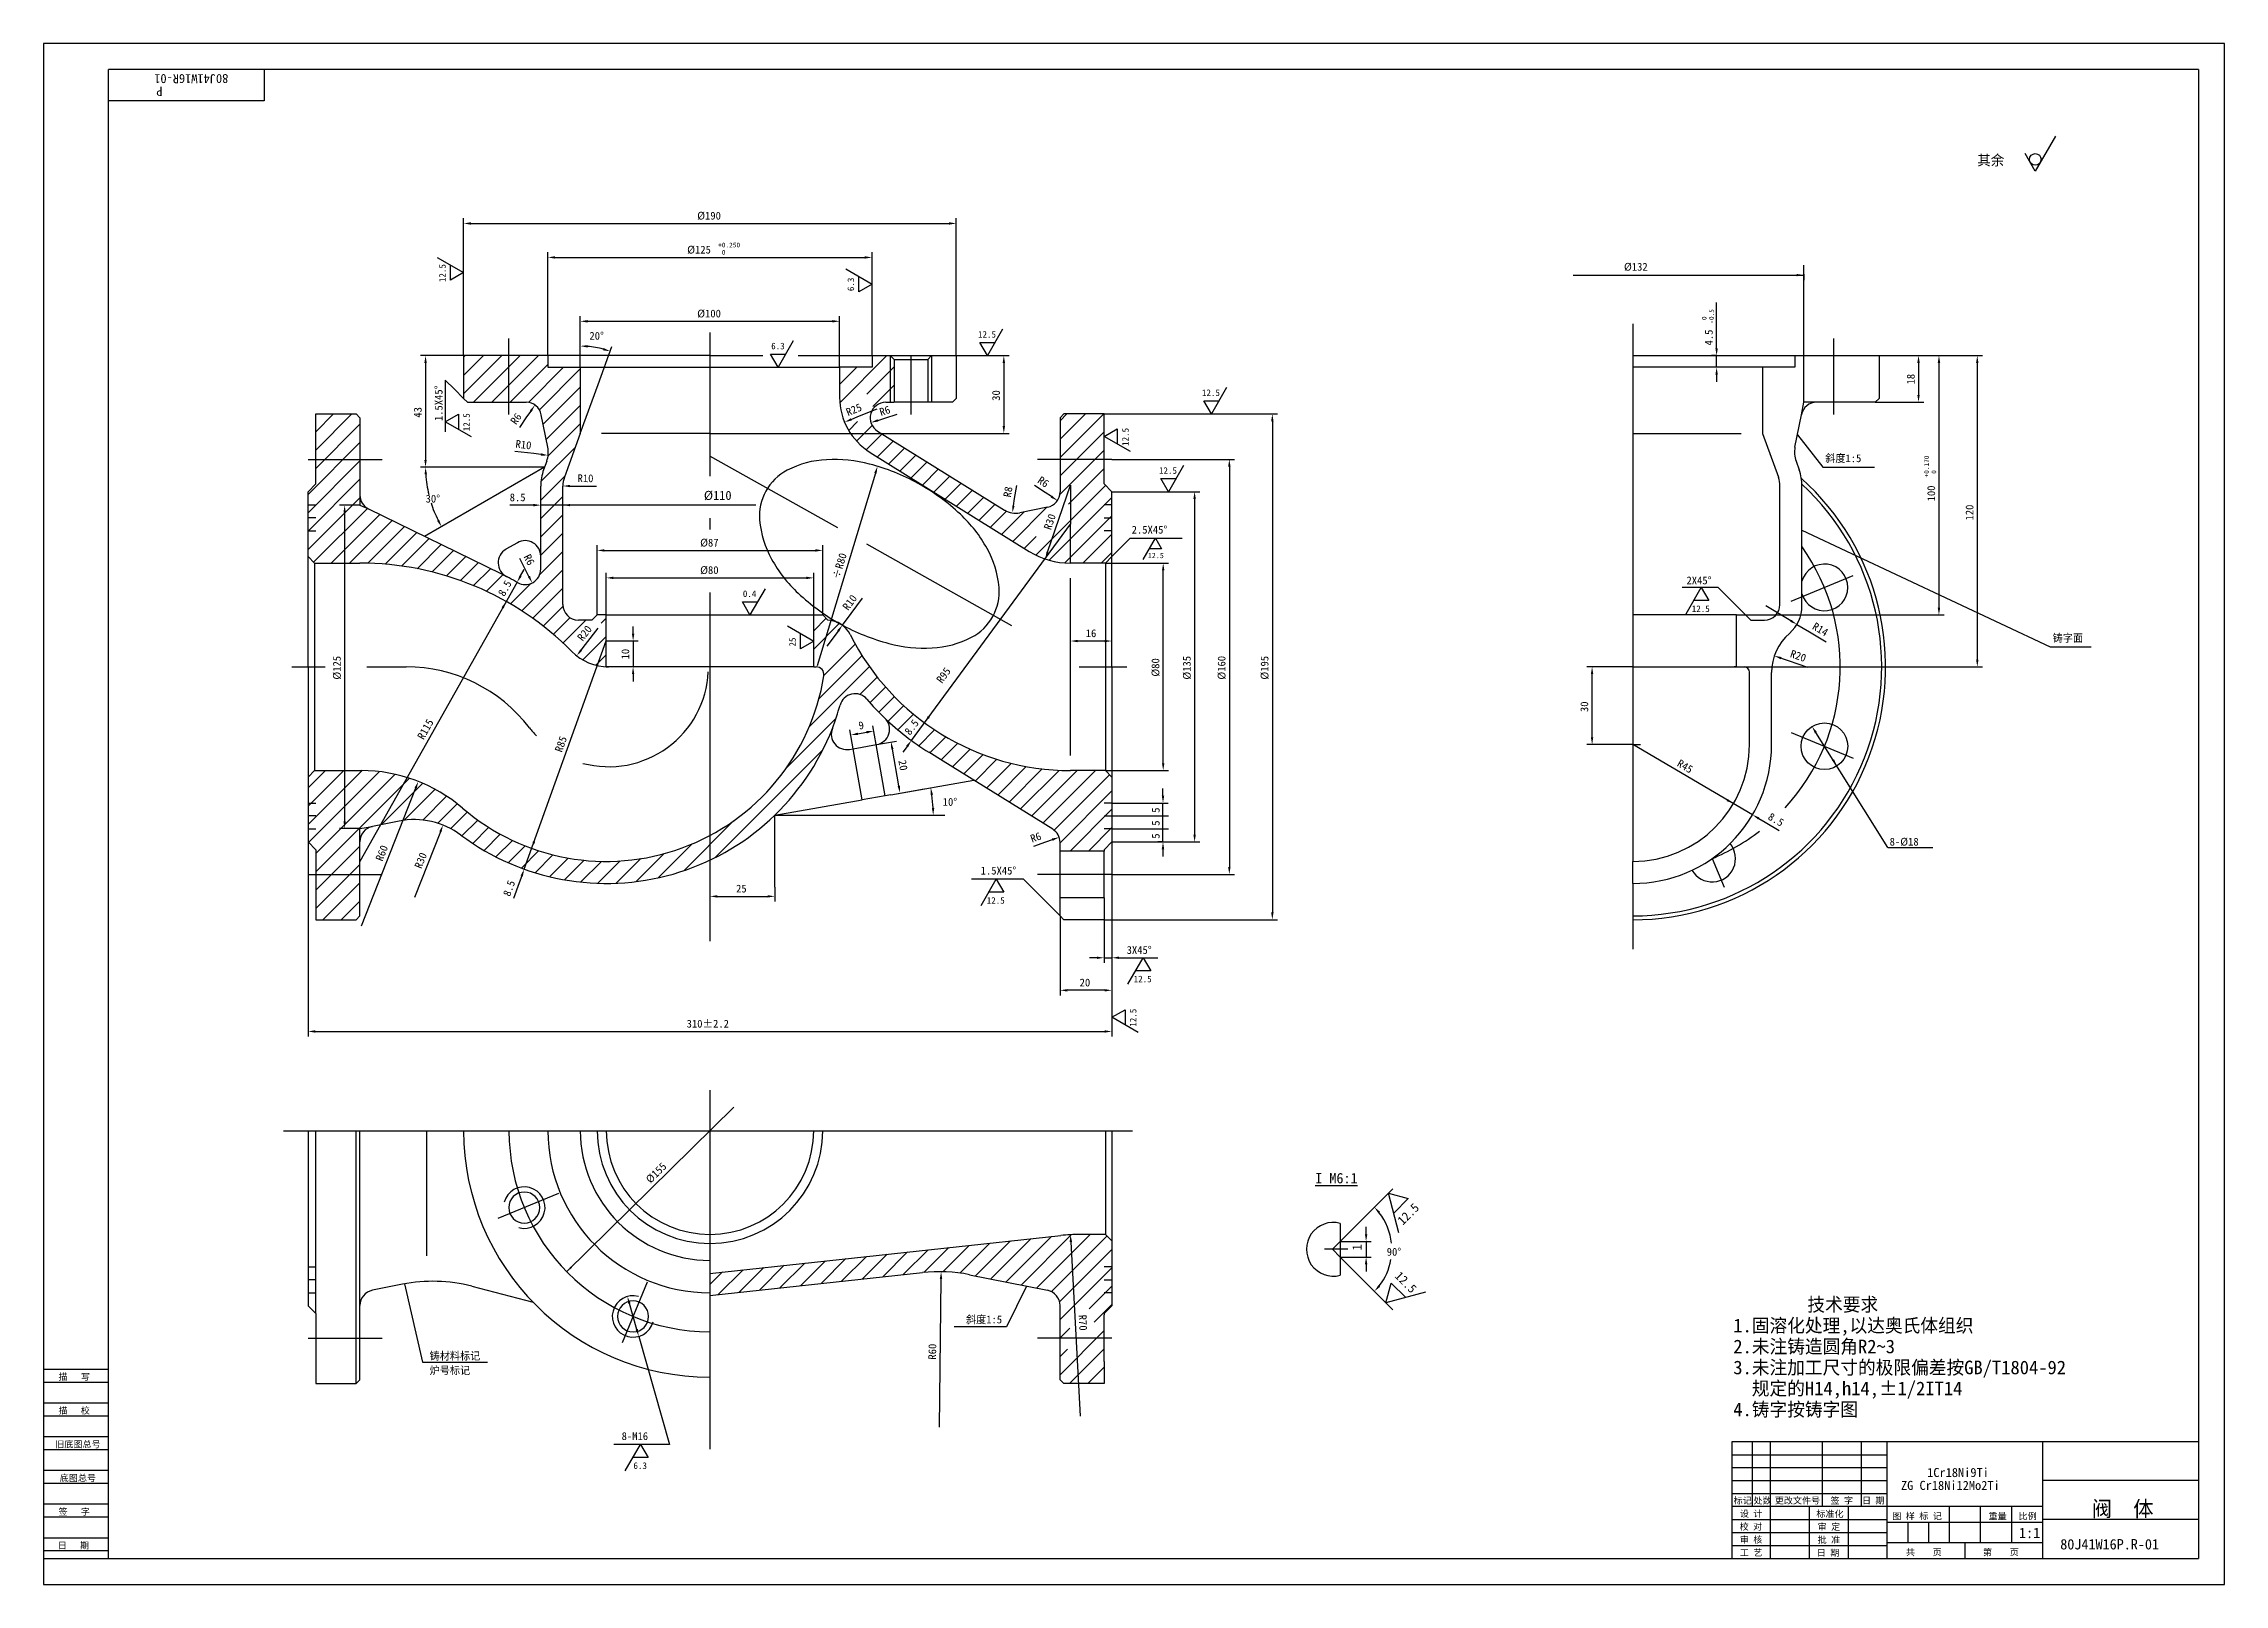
# Model space of a CAD drawing. Header units: metres. Extents: x 0 to 841, y 0 to 594.
import ezdxf

# ---------------------------------------------------------------- set-up
doc = ezdxf.new("R2010")
doc.units = ezdxf.units.M
for name, color, linetype in [('C', 6, 'Continuous'), ('D', 1, 'Continuous'), ('FL', 5, 'Continuous'), ('HA', 5, 'Continuous'), ('T', 7, 'Continuous'), ('TL', 4, 'Continuous')]:
    doc.layers.add(name, color=color, linetype=linetype)

# ---------------------------------------------------------------- blocks, each defined once
blk = doc.blocks.new('TUKUN1')
at = {"layer": 'FL'}
for p, q in [((0, 594), (0, 0)), ((841, 594), (0, 594)), ((841, 0), (841, 594)), ((0, 78), (25, 78)), ((0, 70), (25, 70)), ((0, 65), (25, 65)), ((0, 57), (25, 57)), ((0, 52), (25, 52)), ((659, 30), (659, 55)), ((666, 10), (666, 55)), ((686, 30), (686, 55)), ((701, 30), (701, 55)), ((0, 44), (25, 44)), ((651, 50), (711, 50)), ((651, 45), (711, 45)), ((0, 39), (25, 39)), ((651, 40), (711, 40)), ((651, 35), (711, 35)), ((0, 31), (25, 31)), ((0, 26), (25, 26)), ((696, 10), (696, 30)), ((0, 18), (25, 18)), ((651, 25), (711, 25)), ((651, 20), (711, 20)), ((0, 13), (25, 13)), ((651, 15), (711, 15)), ((0, 0), (841, 0))]:
    blk.add_line(p, q, dxfattribs=at)
at = {"layer": 'TL'}
for p, q in [((25, 10), (25, 584)), ((831, 584), (25, 584)), ((85, 584), (85, 572)), ((831, 584), (831, 10)), ((85, 572), (25, 572)), ((0, 83), (25, 83)), ((651, 55), (651, 10)), ((831, 55), (651, 55)), ((711, 10), (711, 55)), ((771, 10), (771, 55)), ((831, 40), (771, 40)), ((771, 30), (651, 30)), ((681, 10), (681, 30)), ((735, 16), (735, 30)), ((747, 16), (747, 30)), ((759, 16), (759, 30)), ((711, 24), (771, 24)), ((719, 16), (719, 24)), ((727, 16), (727, 24)), ((831, 25), (771, 25)), ((0, 10), (831, 10)), ((771, 16), (711, 16)), ((741, 10), (741, 16))]:
    blk.add_line(p, q, dxfattribs=at)
at = {"layer": 'T'}
for s, p in [('描   写', (5.74, 78.76)), ('描   校', (5.74, 65.76)), ('旧底图总号', (4.49, 52.76)), ('底图总号', (6.22, 39.76)), ('标记', (651.75, 31.07)), ('处数', (659.38, 31.07)), ('更改文件号', (667.61, 31.07)), ('签 字', (689.1, 31.07)), ('日 期', (701.23, 31.07)), ('签   字', (5.74, 26.76)), ('设 计', (654.14, 25.99)), ('标准化', (683.65, 25.93)), ('图 样 标 记', (712.95, 25.04)), ('重量', (750.03, 25.04)), ('比例', (761.64, 25.04)), ('校 对', (654.05, 20.99)), ('审 核', (654.14, 15.99)), ('批 准', (684.13, 15.93)), ('审 定', (684.13, 20.93)), ('日   期', (5.45, 13.76)), ('工 艺', (654.14, 10.99)), ('日 期', (683.84, 10.93)), ('共    页', (718.18, 11.13)), ('第    页', (747.9, 11.13))]:
    blk.add_text(s, height=2.5, dxfattribs=at).set_placement(p)

msp = doc.modelspace()

# ---------------------------------------------------------------- linework, layer by layer
for p, q in [((161.97, 458.96), (176.75, 473.73)), ((161.97, 466.03), (169.68, 473.73)), ((161.97, 473.1), (162.61, 473.73)), ((165.82, 455.73), (183.82, 473.73)), ((172.89, 455.73), (190.89, 473.73)), ((307.06, 455.55), (325.24, 473.73)), ((179.96, 455.73), (194.47, 470.24)), ((186.96, 455.66), (200.53, 469.23)), ((191.19, 452.82), (206.97, 468.6)), ((306.97, 462.53), (313.67, 469.23)), ((317.48, 458.9), (327.97, 469.39)), ((192.67, 447.23), (206.97, 461.53)), ((193.85, 441.34), (206.97, 454.46)), ((319.76, 454.11), (327.97, 462.32)), ((104.97, 437.31), (118.89, 451.23)), ((104.97, 444.38), (111.82, 451.23)), ((104.97, 430.24), (121.97, 447.24)), ((194.51, 434.93), (206.97, 447.39)), ((310.49, 444.84), (313.92, 448.27)), ((313.5, 440.78), (319.54, 446.82)), ((391.97, 434.4), (408.81, 451.23)), ((391.97, 441.47), (401.74, 451.23)), ((391.97, 448.54), (394.66, 451.23)), ((101.97, 420.17), (121.97, 440.17)), ((191.8, 425.15), (205.01, 438.36)), ((317.23, 437.44), (323.35, 443.56)), ((321.54, 434.68), (327.71, 440.85)), ((325.9, 431.97), (332.07, 438.14)), ((391.97, 427.33), (408.97, 444.33)), ((101.97, 413.1), (121.97, 433.1)), ((330.26, 429.26), (336.43, 435.43)), ((334.62, 426.55), (340.79, 432.72)), ((338.98, 423.83), (345.15, 430.01)), ((391.89, 420.17), (408.97, 437.25)), ((395.18, 416.39), (408.97, 430.18)), ((101.97, 406.03), (121.97, 426.03)), ((191.72, 417.99), (200.97, 427.24)), ((343.34, 421.12), (349.51, 427.3)), ((347.7, 418.41), (353.87, 424.59)), ((352.06, 415.7), (358.24, 421.87)), ((382.69, 396.83), (409.53, 423.67)), ((101.97, 398.96), (122.05, 419.03)), ((104.14, 394.06), (124.9, 414.82)), ((110.89, 393.73), (129.64, 412.48)), ((191.72, 410.92), (200.22, 419.42)), ((191.72, 403.85), (200.22, 412.35)), ((356.42, 412.99), (362.6, 419.16)), ((360.78, 410.28), (366.96, 416.45)), ((365.14, 407.57), (371.35, 413.77)), ((369.51, 404.86), (378.1, 413.46)), ((373.87, 402.15), (386.94, 415.23)), ((387.8, 394.87), (411.97, 419.04)), ((117.96, 393.73), (134.39, 410.16)), ((124.99, 393.69), (139.13, 407.83)), ((131.69, 393.32), (143.88, 405.51)), ((191.72, 396.78), (200.22, 405.28)), ((378.23, 399.44), (382.82, 404.03)), ((393.81, 393.81), (411.97, 411.97)), ((400.8, 393.73), (411.97, 404.9)), ((138.05, 392.6), (148.63, 403.19)), ((144.1, 391.58), (153.37, 400.86)), ((149.88, 390.3), (158.12, 398.54)), ((155.42, 388.76), (162.87, 396.21)), ((191.33, 389.32), (200.22, 398.21)), ((407.88, 393.73), (411.97, 397.83)), ((160.73, 387), (167.62, 393.89)), ((165.84, 385.04), (172.36, 391.57)), ((170.75, 382.88), (177.11, 389.24)), ((184.4, 375.31), (200.22, 391.14)), ((180.02, 378.01), (187.86, 385.85)), ((188.61, 372.46), (200.22, 384.07)), ((192.66, 369.44), (200.26, 377.04)), ((196.56, 366.26), (202.98, 372.68)), ((200.3, 362.93), (209.1, 371.73)), ((215, 370.56), (216.97, 372.53)), ((296.97, 367.68), (301.75, 372.46)), ((296.97, 360.61), (306.87, 370.51)), ((207.91, 356.4), (216.97, 365.46)), ((300.92, 350.41), (312.99, 362.49)), ((212.93, 354.36), (216.97, 358.39)), ((295.25, 330.6), (318.46, 353.81)), ((298.99, 341.41), (315.62, 358.05)), ((314.79, 343.07), (321.48, 349.77)), ((318.68, 339.89), (324.7, 345.92)), ((322.1, 336.24), (328.11, 342.25)), ((325.69, 332.76), (331.7, 338.77)), ((286.37, 314.65), (305.57, 333.85)), ((329.44, 329.44), (335.48, 335.48)), ((337.48, 323.34), (343.61, 329.47)), ((259, 280.21), (300.49, 321.71)), ((341.77, 320.56), (347.97, 326.75)), ((346.13, 317.85), (352.53, 324.25)), ((350.49, 315.14), (357.31, 321.96)), ((354.86, 312.43), (362.32, 319.89)), ((101.97, 292.89), (122.81, 313.73)), ((101.97, 299.96), (115.74, 313.73)), ((101.97, 307.03), (108.67, 313.73)), ((102.18, 286.03), (129.48, 313.33)), ((104.97, 281.75), (135.53, 312.3)), ((359.22, 309.72), (367.57, 318.08)), ((363.58, 307.01), (373.1, 316.53)), ((367.94, 304.3), (378.92, 315.28)), ((372.3, 301.59), (385.07, 314.36)), ((376.66, 298.88), (391.61, 313.83)), ((381.02, 296.17), (398.59, 313.73)), ((385.38, 293.46), (405.66, 313.73)), ((389.72, 290.72), (411.1, 312.1)), ((104.97, 274.68), (141.08, 310.78)), ((130.26, 292.89), (146.21, 308.85)), ((139.02, 294.58), (150.98, 306.54)), ((146.18, 294.67), (155.41, 303.9)), ((391.97, 285.9), (411.97, 305.9)), ((152.03, 293.45), (159.52, 300.95)), ((157.01, 291.36), (163.39, 297.74)), ((161.32, 288.6), (167.4, 294.68)), ((395.87, 282.73), (411.97, 298.83)), ((165.48, 285.69), (171.63, 291.84)), ((169.84, 282.98), (176.08, 289.22)), ((174.41, 280.48), (180.76, 286.83)), ((246.85, 275.14), (266.05, 294.34)), ((402.94, 282.73), (411.97, 291.76)), ((104.97, 267.6), (121.97, 284.6)), ((179.2, 278.2), (185.7, 284.69)), ((184.23, 276.15), (190.9, 282.83)), ((189.51, 274.36), (196.41, 281.26)), ((195.06, 272.84), (202.24, 280.02)), ((200.91, 271.62), (208.45, 279.16)), ((207.11, 270.75), (215.11, 278.75)), ((213.72, 270.29), (222.33, 278.9)), ((220.81, 270.31), (230.29, 279.78)), ((228.52, 270.95), (239.29, 281.72)), ((237.06, 272.42), (250.1, 285.46)), ((104.97, 260.53), (121.97, 277.53)), ((107.74, 256.23), (121.97, 270.46)), ((114.81, 256.23), (121.97, 263.39)), ((377.03, 115.4), (396.46, 134.83)), ((382.92, 114.22), (403.61, 134.91)), ((307.76, 116.84), (317.34, 126.43)), ((315.69, 117.7), (325.27, 127.28)), ((323.61, 118.55), (333.2, 128.14)), ((331.54, 119.41), (341.12, 128.99)), ((339.46, 120.26), (349.05, 129.85)), ((346.8, 120.53), (356.98, 130.7)), ((353.36, 120.01), (364.9, 131.56)), ((359.35, 118.93), (372.83, 132.41)), ((365.24, 117.76), (380.76, 133.27)), ((371.14, 116.58), (388.68, 134.12)), ((388.64, 112.87), (410.08, 134.3)), ((391.79, 108.95), (411.97, 129.13)), ((256.97, 115.55), (261.86, 120.44)), ((260.2, 111.71), (269.79, 121.29)), ((268.13, 112.56), (277.71, 122.15)), ((276.05, 113.42), (285.64, 123)), ((283.98, 114.28), (293.56, 123.86)), ((291.91, 115.13), (301.49, 124.71)), ((299.83, 115.99), (309.42, 125.57)), ((391.97, 102.06), (411.97, 122.06)), ((403.25, 106.27), (411.97, 114.99)), ((405.2, 101.15), (411.97, 107.91)), ((391.97, 94.99), (395.71, 98.72)), ((391.97, 80.84), (408.97, 97.84)), ((391.97, 87.91), (394.8, 90.74)), ((395.61, 77.41), (408.97, 90.77)), ((402.68, 77.41), (408.97, 83.7))]:
    msp.add_line(p, q)
at = {"layer": 'C'}
for p, q in [((179.47, 450.97), (179.47, 480.31)), ((256.97, 482.59), (256.97, 465.92)), ((612.86, 485.91), (612.86, 278.73)), ((690.36, 450.97), (690.36, 480.31)), ((334.47, 473.73), (334.47, 450.97)), ((256.97, 465.92), (256.97, 455.2)), ((256.97, 455.2), (256.97, 427.28)), ((101.97, 433.73), (130.62, 433.73)), ((306.25, 407.32), (256.97, 435)), ((411.97, 433.73), (383.32, 433.73)), ((101.97, 416.23), (104.97, 416.23)), ((411.97, 416.23), (408.97, 416.23)), ((104.97, 411.23), (101.97, 411.23)), ((101.97, 406.23), (104.97, 406.23)), ((256.97, 411.08), (256.97, 406.72)), ((408.97, 411.23), (411.97, 411.23)), ((411.97, 406.23), (408.97, 406.23)), ((373.4, 369.59), (317.53, 400.98)), ((673.9, 379.02), (697.85, 388.94)), ((256.97, 382.44), (256.97, 248.01)), ((95.66, 353.73), (108.55, 353.73)), ((124.59, 353.73), (139.77, 353.73)), ((399.34, 353.73), (417.74, 353.73)), ((673.9, 328.45), (697.85, 318.53)), ((101.97, 301.23), (104.97, 301.23)), ((104.97, 296.23), (101.97, 296.23)), ((411.97, 301.23), (408.97, 301.23)), ((408.97, 296.23), (411.97, 296.23)), ((101.97, 291.23), (104.97, 291.23)), ((411.97, 291.23), (408.97, 291.23)), ((612.86, 270.23), (612.86, 278.73)), ((643.46, 279.85), (648.06, 268.74)), ((101.97, 273.73), (130.62, 273.73)), ((411.97, 273.73), (383.32, 273.73)), ((612.86, 270.23), (612.86, 244.89)), ((256.97, 190.47), (256.97, 119.91)), ((92.51, 174.91), (256.97, 174.91)), ((256.97, 174.91), (419.92, 174.91)), ((198.55, 150.71), (175.21, 141.04)), ((101.97, 122.41), (104.97, 122.41)), ((256.97, 119.91), (256.97, 111.36)), ((411.97, 122.41), (408.97, 122.41)), ((104.97, 117.41), (101.97, 117.41)), ((101.97, 112.41), (104.97, 112.41)), ((232.77, 116.49), (223.1, 93.15)), ((256.97, 111.36), (256.97, 52.07)), ((408.97, 117.41), (411.97, 117.41)), ((411.97, 112.41), (408.97, 112.41)), ((101.97, 94.91), (130.62, 94.91)), ((411.97, 94.91), (383.32, 94.91))]:
    msp.add_line(p, q, dxfattribs=at)
msp.add_lwpolyline([(307.29, 370.21, 0.06), (326.01, 362.75, 0.08), (342.63, 361.04, 0.11), (357.81, 365.13, 0.15), (366.04, 373.13, 0.15), (368.44, 384.35, 0.11), (363.83, 399.38, 0.08), (353.55, 412.55, 0.06), (337.28, 424.43, 0.06), (318.56, 431.9, 0.08), (301.95, 433.6, 0.11), (286.76, 429.51, 0.15), (278.53, 421.52, 0.15), (276.13, 410.3, 0.11), (280.75, 395.26, 0.08), (291.02, 382.1, 0.06)], format="xyb", close=True, dxfattribs=at)
msp.add_lwpolyline([(503.01, 129.18), (494.01, 129.18)], dxfattribs=at)
for centre, radius, start, end in [((612.86, 353.73), 80, 317.22, 35.35), ((139.77, 293.73), 60, 37.53, 90), ((217.89, 353.73), 38.5, 255.1, 357.17), ((217.89, 353.73), 38.5, 217.53, 223.66), ((612.86, 353.73), 80, 292.4, 307.69), ((256.97, 174.91), 77.5, 180, 270)]:
    msp.add_arc(centre, radius, start, end, dxfattribs=at)
at = {"layer": 'D'}
for p, q in [((775.87, 558.38), (768.07, 544.86)), ((768.07, 544.86), (764.16, 551.62)), ((161.97, 473.73), (161.97, 526.67)), ((164.77, 524.67), (349.17, 524.67)), ((351.97, 473.73), (351.97, 526.67)), ((194.47, 473.73), (194.47, 513.57)), ((319.47, 473.73), (319.47, 513.57)), ((151.83, 511.57), (161.97, 505.72)), ((156.9, 502.79), (156.9, 508.64)), ((161.97, 505.72), (156.9, 502.79)), ((197.27, 511.57), (316.67, 511.57)), ((309.33, 507.12), (319.47, 501.27)), ((589.88, 504.76), (678.86, 504.76)), ((678.86, 455.73), (678.86, 508.62)), ((678.86, 505.07), (678.86, 502.76)), ((314.4, 498.34), (314.4, 504.19)), ((319.47, 501.27), (314.4, 498.34)), ((206.97, 469.23), (206.97, 488.95)), ((306.97, 469.23), (306.97, 488.95)), ((645.18, 485.71), (645.18, 494.16)), ((206.97, 469.23), (206.97, 479.41)), ((209.77, 486.95), (304.17, 486.95)), ((289.12, 479.37), (283.27, 469.23)), ((369.84, 483.87), (363.99, 473.73)), ((645.18, 479.33), (645.18, 485.71)), ((161.97, 473.73), (145.29, 473.73)), ((213.81, 462.53), (219.17, 477.26)), ((283.27, 469.23), (280.34, 474.3)), ((280.34, 474.3), (286.2, 474.3)), ((351.97, 473.73), (372.3, 473.73)), ((363.99, 473.73), (361.06, 478.8)), ((361.06, 478.8), (366.92, 478.8)), ((645.18, 473.73), (643.18, 473.73)), ((645.18, 476.53), (645.18, 479.33)), ((645.18, 469.23), (645.18, 473.73)), ((707.86, 473.73), (725.05, 473.73)), ((725.05, 473.73), (732.93, 473.73)), ((732.93, 473.73), (747.71, 473.73)), ((147.29, 470.93), (147.29, 433.53)), ((158.43, 460.77), (154.9, 464.3)), ((154.9, 464.3), (154.9, 444.3)), ((370.3, 470.93), (370.3, 446.53)), ((645.18, 469.23), (643.18, 469.23)), ((645.18, 466.43), (645.18, 463.63)), ((723.05, 470.93), (723.05, 458.53)), ((730.93, 470.93), (730.93, 376.53)), ((745.71, 470.93), (745.71, 356.53)), ((161.97, 457.23), (158.43, 460.77)), ((206.97, 443.73), (213.81, 462.53)), ((450.35, 451.23), (447.42, 456.3)), ((447.42, 456.3), (453.28, 456.3)), ((456.2, 461.37), (450.35, 451.23)), ((677.89, 450.91), (678.86, 455.73)), ((683.77, 455.73), (678.86, 455.73)), ((706.36, 455.73), (725.05, 455.73)), ((154.9, 448.21), (159.97, 451.14)), ((165.04, 442.36), (154.9, 448.21)), ((159.97, 451.14), (159.97, 445.28)), ((186.28, 450.06), (183.46, 445.99)), ((187.87, 452.36), (186.28, 450.06)), ((311.46, 449.13), (314.05, 450.2)), ((314.05, 450.2), (321.39, 453.24)), ((321.74, 448.75), (324.4, 449.61)), ((324.4, 449.61), (329.11, 451.13)), ((408.97, 451.23), (475.85, 451.23)), ((473.85, 448.43), (473.85, 259.03)), ((298.77, 443.73), (372.3, 443.73)), ((408.97, 442.56), (414.04, 445.48)), ((419.11, 436.7), (408.97, 442.56)), ((414.04, 445.48), (414.04, 439.63)), ((676.35, 443.18), (686.08, 430.7)), ((193.19, 430.73), (145.29, 430.73)), ((189, 435.93), (181.67, 436.79)), ((191.78, 435.6), (189, 435.93)), ((411.97, 433.73), (459.27, 433.73)), ((439.62, 431.37), (433.77, 421.23)), ((457.27, 430.93), (457.27, 276.53)), ((686.08, 430.7), (706.08, 430.7)), ((121.97, 421.15), (121.97, 416.05)), ((203.02, 423.44), (205.82, 423.44)), ((205.82, 423.44), (213.2, 423.42)), ((320.78, 428.37), (298.36, 354.06)), ((374.46, 418.6), (375.29, 423.62)), ((386.3, 420.93), (382.18, 423.67)), ((388.63, 419.38), (386.3, 420.93)), ((387.19, 397.99), (395.97, 423.73)), ((395.97, 423.73), (395.97, 408.73)), ((411.97, 421.23), (445.87, 421.23)), ((433.77, 421.23), (430.84, 426.3)), ((430.84, 426.3), (436.7, 426.3)), ((121.97, 416.05), (114.09, 416.05)), ((116.09, 413.25), (116.09, 294.21)), ((121.97, 416.05), (125.33, 414.59)), ((186.12, 416.08), (179.74, 416.08)), ((188.92, 416.08), (186.12, 416.08)), ((274.64, 416.08), (191.72, 416.08)), ((374, 415.84), (374.46, 418.6)), ((443.87, 418.43), (443.87, 289.03)), ((334.67, 325.34), (395.97, 408.73)), ((395.97, 393.73), (395.97, 408.73)), ((678.11, 406.48), (773.81, 361.41)), ((185.9, 391.1), (183.68, 395.52)), ((213.47, 373.73), (213.47, 400.62)), ((216.27, 398.62), (297.67, 398.62)), ((300.47, 373.73), (300.47, 400.62)), ((411.97, 396.23), (419.04, 403.3)), ((419.04, 403.3), (439.04, 403.3)), ((424.03, 395.09), (428.77, 403.3)), ((431.14, 399.2), (426.4, 399.2)), ((428.77, 403.3), (431.14, 399.2)), ((183.96, 388.78), (185.33, 391.22)), ((187.15, 388.59), (185.9, 391.1)), ((216.97, 373.73), (216.97, 390.03)), ((219.77, 388.03), (294.17, 388.03)), ((296.97, 373.73), (296.97, 390.03)), ((409.47, 393.73), (433.76, 393.73)), ((431.76, 316.53), (431.76, 390.93)), ((182.58, 386.34), (121.97, 278.73)), ((269.46, 378.8), (275.32, 378.8)), ((272.39, 373.73), (269.46, 378.8)), ((278.25, 383.87), (272.39, 373.73)), ((311.39, 374.25), (315.79, 380.17)), ((645.75, 384.34), (631.89, 384.34)), ((633.39, 374.2), (639.25, 384.34)), ((642.17, 379.27), (636.32, 379.27)), ((639.25, 384.34), (642.17, 379.27)), ((656.36, 373.73), (645.75, 384.34)), ((308.05, 369.76), (311.39, 374.25)), ((656.36, 373.73), (732.93, 373.73)), ((673.74, 371.52), (664.11, 377.23)), ((676.14, 370.09), (680.96, 367.23)), ((185.33, 275.75), (216.97, 363.73)), ((207.29, 360.19), (209.01, 362.39)), ((209.01, 362.39), (213.91, 368.65)), ((216.97, 363.73), (219.97, 363.73)), ((219.97, 363.73), (229.33, 363.73)), ((227.33, 366.53), (227.33, 369.33)), ((227.33, 363.73), (227.33, 353.73)), ((286.83, 369.48), (296.97, 363.62)), ((291.9, 360.7), (291.9, 366.55)), ((296.97, 363.62), (291.9, 360.7)), ((306.38, 367.51), (302.08, 361.73)), ((395.97, 363.07), (395.97, 365.69)), ((409.17, 363.69), (398.77, 363.69)), ((411.97, 363.69), (411.97, 365.69)), ((680.96, 367.23), (687.42, 363.39)), ((227.33, 353.73), (225.33, 353.73)), ((612.86, 353.73), (595.16, 353.73)), ((655.86, 353.73), (747.71, 353.73)), ((670.07, 357.07), (672.72, 356.16)), ((672.72, 356.16), (680.25, 353.6)), ((773.81, 361.41), (789.57, 361.41)), ((227.33, 350.93), (227.33, 348.13)), ((597.16, 326.53), (597.16, 350.93)), ((312.22, 322.16), (310.94, 329.41)), ((314.05, 327.93), (317.39, 328.52)), ((321.08, 323.73), (319.8, 330.98)), ((711.25, 284.12), (683.47, 328.37)), ((321.26, 323.76), (328.89, 325.1)), ((329.82, 307.8), (327.32, 321.98)), ((333.01, 323.08), (331.36, 320.83)), ((612.86, 323.73), (595.16, 323.73)), ((659.02, 296.69), (612.86, 323.73)), ((612.86, 323.73), (615.86, 323.73)), ((409.47, 313.73), (433.76, 313.73)), ((143.46, 306.95), (122.5, 253.73)), ((326.77, 304.42), (339.59, 306.68)), ((431.68, 304.03), (431.68, 306.83)), ((281.97, 296.52), (347.59, 296.52)), ((281.97, 268.79), (281.97, 296.52)), ((411.97, 301.23), (433.68, 301.23)), ((411.97, 296.23), (433.84, 296.23)), ((431.68, 286.23), (431.68, 301.23)), ((661.43, 295.28), (663.85, 293.86)), ((101.97, 286.23), (101.97, 211.16)), ((121.97, 291.41), (114.09, 291.41)), ((121.97, 291.41), (126.79, 292.2)), ((121.97, 286.31), (121.97, 291.41)), ((153, 290.13), (142.99, 264.84)), ((386.35, 286.17), (381.68, 284.52)), ((388.99, 287.1), (386.35, 286.17)), ((411.97, 291.23), (433.84, 291.23)), ((411.97, 286.23), (445.87, 286.23)), ((411.97, 286.23), (411.97, 239.57)), ((431.68, 286.23), (429.68, 286.23)), ((663.85, 293.86), (669.35, 290.64)), ((431.68, 283.43), (431.68, 280.63)), ((711.25, 284.12), (728.54, 284.12)), ((183.43, 270.48), (181.27, 264.48)), ((184.38, 273.12), (183.43, 270.48)), ((377.83, 271.88), (357.83, 271.88)), ((361.51, 261.74), (367.36, 271.88)), ((367.36, 271.88), (370.29, 266.81)), ((391.97, 257.73), (377.83, 271.88)), ((411.97, 273.73), (459.27, 273.73)), ((256.97, 268.79), (256.97, 263.24)), ((259.77, 265.24), (279.17, 265.24)), ((281.97, 268.79), (281.97, 263.24)), ((370.29, 266.81), (364.44, 266.81)), ((391.97, 257.73), (391.97, 227.03)), ((408.97, 256.23), (475.85, 256.23)), ((408.97, 256.23), (408.97, 239.57)), ((406.17, 241.57), (403.37, 241.57)), ((408.97, 241.57), (411.97, 241.57)), ((411.97, 239.57), (411.97, 227.03)), ((414.77, 241.57), (417.57, 241.57)), ((417.57, 241.57), (429.66, 241.57)), ((418.17, 231.43), (424.03, 241.57)), ((426.95, 236.5), (421.1, 236.5)), ((424.03, 241.57), (426.95, 236.5)), ((409.17, 229.03), (394.77, 229.03)), ((411.97, 227.03), (411.97, 211.16)), ((411.97, 218.63), (417.04, 221.56)), ((417.04, 221.56), (417.04, 215.7)), ((104.77, 213.16), (409.17, 213.16)), ((422.11, 212.78), (411.97, 218.63)), ((201.73, 120.56), (266.18, 183.97)), ((500.01, 132.18), (520.35, 152.52)), ((522.68, 135.5), (518.59, 150.76)), ((518.59, 150.76), (526.23, 148.72)), ((526.23, 148.72), (520.64, 143.13)), ((510.01, 134.98), (510.01, 137.78)), ((396.15, 132.01), (399.74, 64.91)), ((500.01, 132.18), (512.01, 132.18)), ((500.01, 126.18), (520.35, 105.85)), ((500.01, 126.18), (512.01, 126.18)), ((510.01, 132.18), (510.01, 126.18)), ((346.07, 117.74), (345.34, 60.55)), ((510.01, 123.38), (510.01, 120.58)), ((139.11, 115.83), (146.09, 85.65)), ((379.03, 115), (371.38, 99.23)), ((517.67, 108.52), (519.72, 116.16)), ((532.94, 112.61), (517.67, 108.52)), ((519.72, 116.16), (525.31, 110.57)), ((228.73, 98.31), (225.89, 108.31)), ((229.5, 95.61), (241.33, 53.97)), ((371.38, 99.23), (351.1, 99.23)), ((146.09, 85.65), (171.14, 85.65)), ((231.03, 90.23), (231.05, 90.14)), ((241.33, 53.97), (219.86, 53.97)), ((224.3, 43.83), (230.16, 53.97)), ((230.16, 53.97), (233.08, 48.9)), ((233.08, 48.9), (227.23, 48.9))]:
    msp.add_line(p, q, dxfattribs=at)
msp.add_circle((768.07, 549.37), 2.25, dxfattribs=at)
for centre, radius, start, end in [((206.97, 443.73), 33.68, 74.76, 85.24), ((193.19, 430.73), 45.9, 183.5, 193.32), ((193.19, 430.73), 45.9, 197.44, 206.5), ((281.97, 296.52), 61.1, 2.63, 7.37), ((497.01, 129.18), 22.93, 5.83, 38), ((497.01, 129.18), 22.93, 322, 350.18)]:
    msp.add_arc(centre, radius, start, end, dxfattribs=at)
for points in [[(164.77, 525.14), (164.77, 524.2), (161.97, 524.67)], [(349.17, 525.14), (349.17, 524.2), (351.97, 524.67)], [(197.27, 512.04), (197.27, 511.11), (194.47, 511.57)], [(316.67, 512.04), (316.67, 511.11), (319.47, 511.57)], [(676.06, 505.21), (678.86, 504.76), (676.06, 504.31)], [(209.77, 487.42), (209.77, 486.48), (206.97, 486.95)], [(304.17, 487.42), (304.17, 486.48), (306.97, 486.95)], [(146.82, 470.93), (147.76, 470.93), (147.29, 473.73)], [(209.75, 476.83), (209.79, 477.76), (206.97, 477.41)], [(215.96, 476.67), (215.68, 475.78), (218.49, 475.38)], [(369.83, 470.93), (370.77, 470.93), (370.3, 473.73)], [(644.71, 476.53), (645.65, 476.53), (645.18, 473.73)], [(722.58, 470.93), (723.51, 470.93), (723.05, 473.73)], [(730.46, 470.93), (731.4, 470.93), (730.93, 473.73)], [(745.24, 470.93), (746.17, 470.93), (745.71, 473.73)], [(644.71, 466.43), (645.65, 466.43), (645.18, 469.23)], [(188.26, 452.1), (187.49, 452.63), (189.47, 454.67)], [(722.58, 458.53), (723.51, 458.53), (723.05, 455.73)], [(311.64, 448.7), (311.28, 449.56), (308.88, 448.05)], [(321.88, 448.31), (321.59, 449.2), (319.07, 447.89)], [(369.83, 446.53), (370.77, 446.53), (370.3, 443.73)], [(473.39, 448.43), (474.32, 448.43), (473.85, 451.23)], [(146.82, 433.53), (147.76, 433.53), (147.29, 430.73)], [(146.91, 427.92), (147.84, 427.95), (147.29, 430.73)], [(191.73, 435.14), (191.84, 436.06), (194.56, 435.27)], [(321.23, 428.23), (320.34, 428.5), (321.59, 431.05)], [(456.8, 430.93), (457.73, 430.93), (457.27, 433.73)], [(203.02, 422.98), (203.02, 423.91), (200.22, 423.45)], [(443.41, 418.43), (444.34, 418.43), (443.87, 421.23)], [(115.62, 413.25), (116.56, 413.25), (116.09, 416.05)], [(188.92, 416.54), (188.92, 415.61), (191.72, 416.08)], [(203.02, 415.63), (200.22, 416.08), (203.02, 416.53)], [(374.46, 415.76), (373.54, 415.91), (373.54, 413.08)], [(388.38, 418.99), (388.89, 419.77), (390.97, 417.83)], [(152.52, 410.47), (151.7, 410.03), (153.44, 407.78)], [(216.27, 399.09), (216.27, 398.15), (213.47, 398.62)], [(297.67, 399.09), (297.67, 398.15), (300.47, 398.62)], [(387.63, 397.84), (386.75, 398.14), (386.29, 395.34)], [(183.55, 389.01), (184.36, 388.55), (182.58, 386.34)], [(186.74, 388.38), (187.57, 388.8), (188.41, 386.09)], [(219.77, 388.5), (219.77, 387.57), (216.97, 388.03)], [(294.17, 388.5), (294.17, 387.57), (296.97, 388.03)], [(431.3, 390.93), (432.23, 390.93), (431.76, 393.73)], [(177.44, 376.26), (176.63, 376.72), (178.41, 378.93)], [(673.5, 371.11), (673.97, 371.92), (676.14, 370.09)], [(730.46, 376.53), (731.4, 376.53), (730.93, 373.73)], [(226.87, 366.53), (227.8, 366.53), (227.33, 363.73)], [(306.75, 367.23), (306, 367.79), (308.05, 369.76)], [(398.77, 364.15), (398.77, 363.22), (395.97, 363.69)], [(409.17, 364.15), (409.17, 363.22), (411.97, 363.69)], [(207.66, 359.9), (206.92, 360.47), (205.56, 357.98)], [(226.87, 350.93), (227.8, 350.93), (227.33, 353.73)], [(596.69, 350.93), (597.62, 350.93), (597.16, 353.73)], [(669.92, 356.62), (670.22, 357.51), (667.42, 357.97)], [(745.24, 356.53), (746.17, 356.53), (745.71, 353.73)], [(313.96, 328.39), (314.13, 327.47), (311.29, 327.44)], [(317.31, 328.98), (317.47, 328.06), (320.15, 329.01)], [(341.74, 334.17), (340.99, 334.72), (339.71, 332.19)], [(683.07, 328.12), (683.86, 328.62), (681.98, 330.74)], [(327.78, 322.07), (326.86, 321.9), (326.83, 324.74)], [(332.64, 323.36), (333.39, 322.81), (334.67, 325.34)], [(596.69, 326.53), (597.62, 326.53), (597.16, 323.73)], [(431.3, 316.53), (432.23, 316.53), (431.76, 313.73)], [(689.67, 317.62), (690.46, 318.12), (691.55, 315.5)], [(143.89, 306.78), (143.03, 307.13), (144.49, 309.56)], [(330.28, 307.88), (329.36, 307.72), (330.3, 305.05)], [(342.1, 304.29), (343.02, 304.43), (342.14, 307.13)], [(431.21, 304.03), (432.15, 304.03), (431.68, 301.23)], [(649.03, 302), (649.5, 302.81), (651.68, 300.99)], [(343.47, 299.33), (342.54, 299.31), (343.07, 296.52)], [(661.67, 295.68), (661.2, 294.87), (659.02, 296.69)], [(115.62, 294.21), (116.56, 294.21), (116.09, 291.41)], [(153.43, 289.96), (152.57, 290.31), (154.03, 292.74)], [(189.59, 286.23), (188.71, 286.54), (188.2, 283.75)], [(389.14, 286.66), (388.83, 287.54), (391.63, 288.03)], [(431.21, 283.43), (432.15, 283.43), (431.68, 286.23)], [(443.41, 289.03), (444.34, 289.03), (443.87, 286.23)], [(183.94, 273.27), (184.82, 272.96), (185.33, 275.75)], [(456.8, 276.53), (457.73, 276.53), (457.27, 273.73)], [(259.77, 265.71), (259.77, 264.77), (256.97, 265.24)], [(279.17, 265.71), (279.17, 264.77), (281.97, 265.24)], [(473.39, 259.03), (474.32, 259.03), (473.85, 256.23)], [(406.17, 242.04), (406.17, 241.11), (408.97, 241.57)], [(414.77, 242.04), (414.77, 241.11), (411.97, 241.57)], [(394.77, 229.49), (394.77, 228.56), (391.97, 229.03)], [(409.17, 229.49), (409.17, 228.56), (411.97, 229.03)], [(104.77, 213.63), (104.77, 212.7), (101.97, 213.16)], [(409.17, 213.63), (409.17, 212.7), (411.97, 213.16)], [(514.73, 142.99), (515.43, 143.61), (513.23, 145.4)], [(395.68, 131.99), (396.62, 132.04), (396, 134.81)], [(509.55, 134.98), (510.48, 134.98), (510.01, 132.18)], [(509.55, 123.38), (510.48, 123.38), (510.01, 126.18)], [(203.21, 122.57), (201.73, 120.56), (203.76, 122.01)], [(346.54, 117.74), (345.61, 117.75), (346.11, 120.54)], [(225.44, 108.18), (226.34, 108.44), (225.13, 111)], [(515.43, 114.76), (514.73, 115.37), (513.23, 112.97)], [(228.28, 98.18), (229.18, 98.44), (229.5, 95.61)]]:
    msp.add_solid(points, dxfattribs=at)
at = {"layer": 'FL'}
for p, q in [((326.47, 473.73), (326.47, 455.56)), ((342.47, 473.73), (342.47, 455.73))]:
    msp.add_line(p, q, dxfattribs=at)
for centre, start, end in [((185.37, 145.25), 255, 165), ((227.31, 103.31), 75, 345)]:
    msp.add_arc(centre, 8, start, end, dxfattribs=at)
at = {"layer": 'HA'}
msp.add_arc((497.36, 129.18), 10.35, 75.14, 284.86, dxfattribs=at)
at = {"layer": 'TL'}
for p, q in [((194.47, 473.73), (161.97, 473.73)), ((161.97, 473.73), (161.97, 457.23)), ((256.97, 473.73), (194.47, 473.73)), ((194.47, 473.73), (194.47, 469.23)), ((256.97, 473.73), (277.39, 473.73)), ((290.98, 473.73), (319.47, 473.73)), ((319.47, 473.73), (326.47, 473.73)), ((319.47, 473.73), (319.47, 469.23)), ((326.47, 473.73), (342.47, 473.73)), ((327.97, 472.23), (326.47, 473.73)), ((327.97, 472.23), (327.97, 455.73)), ((327.97, 472.23), (340.97, 472.23)), ((340.97, 472.23), (342.47, 473.73)), ((340.97, 472.23), (340.97, 455.73)), ((342.47, 473.73), (351.97, 473.73)), ((351.97, 473.73), (351.97, 457.23)), ((612.86, 473.73), (675.36, 473.73)), ((675.36, 473.73), (707.86, 473.73)), ((675.36, 473.73), (675.36, 469.23)), ((707.86, 473.73), (707.86, 457.23)), ((194.47, 469.23), (206.97, 469.23)), ((206.97, 469.23), (306.97, 469.23)), ((206.97, 469.23), (206.97, 443.73)), ((306.97, 469.23), (306.97, 457.63)), ((319.47, 469.23), (306.97, 469.23)), ((662.86, 469.23), (612.86, 469.23)), ((662.86, 469.23), (662.86, 443.73)), ((675.36, 469.23), (662.86, 469.23)), ((163.47, 455.73), (161.97, 457.23)), ((163.47, 455.73), (186.05, 455.73)), ((324.78, 455.73), (327.89, 455.73)), ((327.97, 455.73), (327.89, 455.73)), ((340.97, 455.73), (327.97, 455.73)), ((350.47, 455.73), (340.97, 455.73)), ((350.47, 455.73), (351.97, 457.23)), ((706.36, 455.73), (683.77, 455.73)), ((706.36, 455.73), (707.86, 457.23)), ((104.97, 424.23), (104.97, 451.23)), ((104.97, 451.23), (120.47, 451.23)), ((121.97, 449.73), (120.47, 451.23)), ((121.97, 449.73), (121.97, 419.98)), ((194.44, 438.41), (191.93, 450.91)), ((391.97, 449.73), (393.47, 451.23)), ((391.97, 449.73), (391.97, 421.15)), ((408.97, 451.23), (393.47, 451.23)), ((408.97, 424.23), (408.97, 451.23)), ((675.39, 438.41), (677.89, 450.91)), ((206.97, 443.73), (200.82, 426.84)), ((256.97, 443.73), (215.17, 443.73)), ((256.97, 443.73), (298.77, 443.73)), ((321.62, 444.64), (370.62, 414.17)), ((612.86, 443.73), (654.66, 443.73)), ((662.86, 443.73), (669, 426.84)), ((193.19, 430.73), (146.92, 404.02)), ((194.03, 433.02), (192.84, 429.75)), ((318.77, 436.4), (380.13, 398.25)), ((675.8, 433.02), (676.99, 429.75)), ((101.97, 421.23), (104.97, 424.23)), ((101.97, 396.23), (101.97, 421.23)), ((191.72, 396.4), (191.72, 423.42)), ((200.22, 377.73), (200.22, 423.42)), ((411.97, 421.23), (408.97, 424.23)), ((411.97, 396.23), (411.97, 421.23)), ((669.61, 377.73), (669.61, 423.42)), ((678.11, 377.23), (678.11, 423.42)), ((125.33, 414.59), (176.26, 389.66)), ((387.15, 415.27), (376.42, 413.12)), ((101.97, 353.73), (101.97, 396.23)), ((104.47, 393.73), (101.97, 396.23)), ((182.72, 401.59), (178.3, 399.04)), ((191.72, 391.46), (191.72, 396.4)), ((409.47, 393.73), (411.97, 396.23)), ((411.97, 353.73), (411.97, 396.23)), ((678.11, 391.46), (678.11, 396.4)), ((104.47, 393.73), (104.47, 313.73)), ((104.47, 393.73), (121.97, 393.73)), ((178.54, 388.51), (178.72, 388.42)), ((395.93, 387.88), (395.93, 319.58)), ((409.47, 393.73), (395.97, 393.73)), ((409.47, 393.73), (409.47, 313.73)), ((211.47, 371.73), (206.22, 371.73)), ((213.47, 373.73), (211.47, 371.73)), ((216.97, 373.73), (213.47, 373.73)), ((216.97, 373.73), (296.97, 373.73)), ((216.97, 353.73), (216.97, 373.73)), ((296.97, 353.73), (296.97, 373.73)), ((296.97, 373.73), (300.47, 373.73)), ((300.47, 373.73), (302.48, 371.73)), ((652.86, 373.73), (612.86, 373.73)), ((652.86, 353.73), (652.86, 373.73)), ((652.86, 373.73), (656.36, 373.73)), ((656.36, 373.73), (658.36, 371.73)), ((658.36, 371.73), (663.61, 371.73)), ((101.97, 353.73), (101.97, 311.23)), ((296.97, 353.73), (216.97, 353.73)), ((216.97, 353.73), (217.89, 353.73)), ((296.97, 353.73), (297.93, 353.73)), ((411.97, 353.73), (411.97, 311.23)), ((612.86, 353.73), (652.86, 353.73)), ((652.86, 353.73), (651.94, 353.73)), ((652.86, 353.73), (655.86, 353.73)), ((657.86, 323.73), (657.86, 351.73)), ((666.36, 323.73), (666.36, 351.52)), ((310.81, 321.92), (312.22, 322.16)), ((312.22, 322.16), (321.26, 323.76)), ((315.69, 302.47), (312.22, 322.16)), ((321.26, 323.76), (321.08, 323.73)), ((324.55, 304.03), (321.08, 323.73)), ((346.86, 317.4), (341.35, 320.82)), ((104.47, 313.73), (101.97, 311.23)), ((101.97, 311.23), (101.97, 286.23)), ((104.47, 313.73), (122.5, 313.73)), ((389.14, 291.13), (346.86, 317.4)), ((409.47, 313.73), (395.97, 313.73)), ((409.47, 313.73), (411.97, 311.23)), ((411.97, 311.23), (411.97, 286.23)), ((324.55, 304.03), (315.69, 302.47)), ((326.77, 304.42), (324.55, 304.03)), ((326.77, 304.42), (358.68, 310.05)), ((281.97, 296.52), (315.69, 302.47)), ((101.97, 286.23), (104.97, 283.23)), ((121.97, 257.73), (121.97, 286.31)), ((137.11, 294.26), (126.79, 292.2)), ((128.16, 292.47), (126.79, 292.2)), ((391.97, 282.73), (391.97, 286.03)), ((411.97, 286.23), (408.97, 283.23)), ((104.97, 283.23), (104.97, 256.23)), ((391.97, 264.73), (391.97, 282.73)), ((408.97, 282.73), (391.97, 282.73)), ((408.97, 283.23), (408.97, 282.73)), ((408.97, 264.73), (408.97, 282.73)), ((408.97, 264.73), (391.97, 264.73)), ((391.97, 257.73), (391.97, 264.73)), ((408.97, 264.73), (408.97, 256.23)), ((104.97, 256.23), (120.47, 256.23)), ((121.97, 257.73), (120.47, 256.23)), ((391.97, 257.73), (393.47, 256.23)), ((408.97, 256.23), (393.47, 256.23)), ((101.97, 174.91), (101.97, 132.41)), ((104.97, 104.41), (104.97, 174.91)), ((120.47, 77.41), (120.47, 174.91)), ((121.97, 107.49), (121.97, 174.91)), ((147.83, 126.71), (147.83, 174.91)), ((409.47, 174.91), (409.47, 134.91)), ((411.97, 174.91), (411.97, 132.41)), ((409.47, 134.91), (399.74, 134.91)), ((409.47, 134.91), (411.97, 132.41)), ((101.97, 132.41), (101.97, 107.41)), ((256.97, 119.91), (392.23, 134.51)), ((411.97, 132.41), (411.97, 107.41)), ((256.97, 111.36), (338.9, 120.2)), ((357.1, 119.38), (387.15, 113.37)), ((138.34, 115.68), (126.79, 113.37)), ((165.17, 114.93), (188.73, 108.82)), ((101.97, 107.41), (104.97, 104.41)), ((104.97, 104.41), (104.97, 77.41)), ((121.97, 78.91), (121.97, 107.49)), ((391.97, 103.91), (391.97, 107.49)), ((391.97, 85.91), (391.97, 103.91)), ((411.97, 107.41), (408.97, 104.41)), ((408.97, 104.41), (408.97, 103.91)), ((408.97, 85.91), (408.97, 103.91)), ((391.97, 78.91), (391.97, 85.91)), ((408.97, 85.91), (408.97, 77.41)), ((104.97, 77.41), (120.47, 77.41)), ((121.97, 78.91), (120.47, 77.41)), ((391.97, 78.91), (393.47, 77.41)), ((408.97, 77.41), (393.47, 77.41))]:
    msp.add_line(p, q, dxfattribs=at)
for points in [[(191.37, 145.25, 1), (179.37, 145.25, 1), (191.37, 145.25, 1)], [(221.31, 103.31, 1), (233.31, 103.31, 1), (221.31, 103.31, 1)]]:
    msp.add_lwpolyline(points, format="xyb", dxfattribs=at)
for points in [[(500.01, 139.18), (500.01, 132.18), (497.01, 129.18), (500.01, 126.18), (500.01, 119.18)], [(500.01, 132.18), (500.01, 126.18)]]:
    msp.add_lwpolyline(points, dxfattribs=at)
msp.add_circle((686.77, 323.12), 9, dxfattribs=at)
for centre, radius, start, end in [((186.05, 449.73), 6, 11.31, 90), ((331.97, 457.63), 25, 180, 238.13), ((324.78, 449.73), 6, 90, 238.13), ((683.77, 449.73), 6, 90, 168.69), ((184.63, 436.44), 10, 340, 11.31), ((685.2, 436.44), 10, 168.69, 200), ((210.22, 423.42), 18.5, 160, 180), ((659.61, 423.42), 18.5, 0, 20), ((210.22, 423.42), 10, 160, 180), ((385.97, 421.15), 6, 281.31, 360), ((612.86, 353.73), 97.5, 270, 48.18), ((612.86, 353.73), 96, 270, 47.19), ((659.61, 423.42), 10, 0, 20), ((127.97, 419.98), 6, 180, 243.92), ((374.85, 420.97), 8, 238.13, 281.31), ((181.3, 393.84), 6, 120, 242.64), ((185.72, 396.4), 6, 0, 120), ((395.97, 423.73), 30, 238.13, 270), ((121.97, 278.73), 115, 44.72, 90), ((121.97, 278.73), 123.5, 60.51, 63.92), ((185.72, 391.46), 6, 240.51, 0), ((686.77, 384.35), 9, 195.79, 164.21), ((206.22, 377.73), 6, 180, 270), ((302.08, 361.73), 10, 26.59, 87.7), ((663.61, 377.73), 6, 270, 0), ((664.11, 377.23), 14, 310.88, 0), ((395.97, 408.73), 95, 206.59, 270), ((686.36, 351.52), 20, 130.88, 180), ((217.89, 373.73), 20, 224.72, 270), ((297.93, 350.73), 3, 350.88, 90), ((655.86, 351.73), 2, 0, 90), ((216.97, 363.73), 85, 229.34, 350.88), ((216.97, 363.73), 93.5, 338.85, 344.64), ((312.92, 337.37), 6, 40.67, 164.64), ((395.97, 408.73), 103.5, 220.67, 226.22), ((216.97, 363.73), 93.5, 233.2, 338.85), ((309.76, 327.82), 6, 158.85, 280), ((320.22, 329.67), 6, 280, 46.22), ((395.97, 408.73), 103.5, 226.22, 238.15), ((612.86, 323.73), 53.5, 270, 0), ((612.86, 323.73), 45, 270, 0), ((122.5, 253.73), 60, 49.34, 90), ((142.99, 264.84), 30, 53.2, 101.31), ((127.97, 286.31), 6, 101.31, 180), ((385.97, 286.03), 6, 360, 58.15), ((643.47, 279.82), 9, 209.88, 39.89), ((256.97, 174.91), 95, 180, 270), ((256.97, 174.91), 62.5, 180, 270), ((256.97, 174.91), 50, 180, 270), ((256.97, 174.91), 43.5, 180, 0), ((256.97, 174.91), 40, 180, 0), ((399.74, 64.91), 70, 90, 96.16), ((345.34, 60.55), 60, 78.69, 96.16), ((127.97, 107.49), 6, 101.31, 180), ((150.11, 56.85), 60, 75.47, 101.31), ((385.97, 107.49), 6, 360, 78.69)]:
    msp.add_arc(centre, radius, start, end, dxfattribs=at)

# ---------------------------------------------------------------- block references
msp.add_blockref('TUKUN1', (0, 0), dxfattribs=at)

# ---------------------------------------------------------------- texts
at = {"layer": 'D'}
for s, height, rotation, p in [('80J41W16R-01', 3.5, 180, (71.24, 582.21)), ('P', 3.5, 180, (45.85, 577.36)), ('12.5', 2.55, 90, (155.06, 502.07)), ('6.3', 2.55, 90, (312.56, 498.59)), (' 0', 1.8, 90, (641.28, 486.02)), ('-0.5', 1.8, 90, (644.1, 486.02)), ('4.5', 3, 90, (643.68, 477.64)), ('18', 3, 90, (721.55, 462.59)), ('1.5X45%%d', 3, 90, (153.84, 448.47)), ('R25', 3, 22.52, (310.22, 450.35)), ('R6', 3, 17.85, (322.92, 450.41)), ('30', 3, 90, (368.8, 456.3)), ('43', 3, 90, (145.79, 449.8)), ('12.5', 2.55, 90, (164.36, 444.57)), ('R6', 3, 55.32, (182.23, 446.85)), ('R10', 3, 353.26, (181.85, 438.28)), ('12.5', 2.55, 90, (418.44, 438.91)), ('+0.170', 1.8, 90, (727.03, 426.76)), (' 0', 1.8, 90, (729.85, 426.76)), ('R10', 3, 359.86, (205.91, 424.94)), ('R8', 3, 80.57, (372.99, 418.93)), ('R6', 3, 326.37, (383.01, 424.92)), ('100', 3, 90, (729.43, 417.52)), ('R30', 3, 71.17, (388.44, 406.3)), ('120', 3, 90, (744.21, 410.16)), ('R6', 3, 296.61, (185.02, 396.19)), ('%%247R80', 3, 73.21, (306.83, 387.31)), ('8.5', 3, 60.61, (177.65, 380.63)), ('R10', 3, 53.35, (310.24, 375.22)), ('R14', 3, 329.31, (681.8, 368.47)), ('R20', 3, 51.96, (207.89, 363.39)), ('25', 2.55, 90, (290.06, 361.56)), ('%%C125', 3, 90, (114.59, 348.8)), ('10', 3, 90, (225.83, 356.59)), ('R95', 3, 53.68, (346.44, 347.14)), ('%%C80', 3, 90, (430.26, 349.95)), ('%%C135', 3, 90, (442.37, 348.8)), ('%%C160', 3, 90, (455.77, 348.8)), ('%%C195', 3, 90, (472.35, 348.8)), ('R20', 3, 341.21, (673.29, 357.55)), ('30', 3, 90, (595.66, 336.3)), ('R115', 3, 60.61, (146.53, 325.4)), ('9', 3, 10, (314.54, 329.54)), ('8.5', 3, 53.68, (334.12, 327.12)), ('R85', 3, 70.22, (199.85, 320.55)), ('20', 3, 280, (329.62, 317.55)), ('R45', 3, 329.64, (629.64, 315.64)), ('5', 3, 90, (430.37, 297.47)), ('8.5', 3, 329.64, (664.69, 295.11)), ('R6', 3, 19.41, (381.18, 285.94)), ('5', 3, 90, (430.37, 292.47)), ('5', 3, 90, (430.37, 287.47)), ('R60', 3, 68.5, (130.66, 278.54)), ('R30', 3, 68.41, (145.67, 275.69)), ('8.5', 3, 70.22, (179.86, 264.99)), ('12.5', 2.55, 90, (421.44, 214.99)), ('%%C155', 3, 44.53, (233.99, 154.41)), ('12.5', 3.44, 45, (524.15, 138.25)), ('1', 3.5, 90, (508.26, 128.77)), ('12.5', 3.44, 315, (520.8, 118.6)), ('R70', 3, 273.06, (399.16, 103.86)), ('R60', 3, 89.26, (344.17, 86.64))]:
    msp.add_text(s, height=height, rotation=rotation, dxfattribs=at).set_placement(p)
for s, height, p in [('其余', 4, (745.71, 547.06)), ('%%C190', 3, (252.04, 526.17)), ('%%C125', 3, (248.18, 513.07)), ('+0.250', 1.8, (260.14, 515.47)), (' 0', 1.8, (260.14, 512.65)), ('%%C132', 3, (609.45, 506.47)), ('%%C100', 3, (252.04, 488.45)), ('20%%d', 3, (210.49, 479.87)), ('12.5', 2.55, (360.35, 480.65)), ('6.3', 2.55, (280.6, 476.15)), ('12.5', 2.55, (446.71, 458.15)), ('12.5', 2.55, (430.13, 428.15)), ('斜度1:5', 3, (687.07, 432.65)), ('8.5', 3, (179.74, 417.58)), ('%%C110', 3.5, (254.63, 418.08)), ('30%%d', 3, (147.31, 417.07)), ('2.5X45%%d', 3, (419.6, 405.11)), ('%%C87', 3, (253.18, 400.12)), ('12.5', 2.07, (425.82, 395.64)), ('%%C80', 3, (253.18, 389.53)), ('2X45%%d', 3, (633.56, 385.55)), ('0.4', 2.55, (269.66, 380.65)), ('12.5', 2.55, (635.6, 374.87)), ('16', 3, (401.9, 365.19)), ('铸字面', 3, (774.79, 363.36)), ('10%%d', 3, (346.72, 300.17)), ('8-%%c18', 3, (711.91, 284.82)), ('25', 3, (267.04, 266.74)), ('1.5X45%%d', 3, (361.37, 273.67)), ('12.5', 2.55, (363.72, 262.41)), ('3X45%%d', 3, (417.66, 243.07)), ('20', 3, (399.54, 230.53)), ('12.5', 2.55, (420.38, 232.11)), ('310%%P2.2', 3, (247.97, 214.66)), ('%%UI M6:1%%U', 4, (490.4, 154.62)), ('90%%d', 3, (517.96, 126.71)), ('        技术要求', 5.25, (651.61, 105.27)), ('斜度1:5', 3, (355.7, 100.62)), ('1.固溶化处理,以达奥氏体组织', 5.25, (651.61, 97.18)), ('2.未注铸造圆角R2%%1263', 5.25, (651.61, 89.1)), ('铸材料标记', 3, (148.89, 86.59)), ('炉号标记', 3, (148.89, 80.99)), ('3.未注加工尺寸的极限偏差按GB/T1804-92', 5.25, (651.61, 81.01)), ('  规定的H14,h14,%%P1/2IT14', 5.25, (651.61, 72.93)), ('4.铸字按铸字图', 5.25, (651.61, 64.84)), ('8-M16', 3, (222.91, 55.65)), ('6.3', 2.55, (227.48, 44.5)), ('1Cr18Ni9Ti', 3.5, (726.37, 41.38)), ('ZG Cr18Ni12Mo2Ti', 3.5, (716.28, 36.41)), ('阀  体', 6, (789.89, 26.15)), ('1:1', 4, (761.8, 17.84)), ('80J41W16P.R-01', 4, (777.7, 13.47))]:
    msp.add_text(s, height=height, dxfattribs=at).set_placement(p)

doc.saveas('drawing.dxf')
